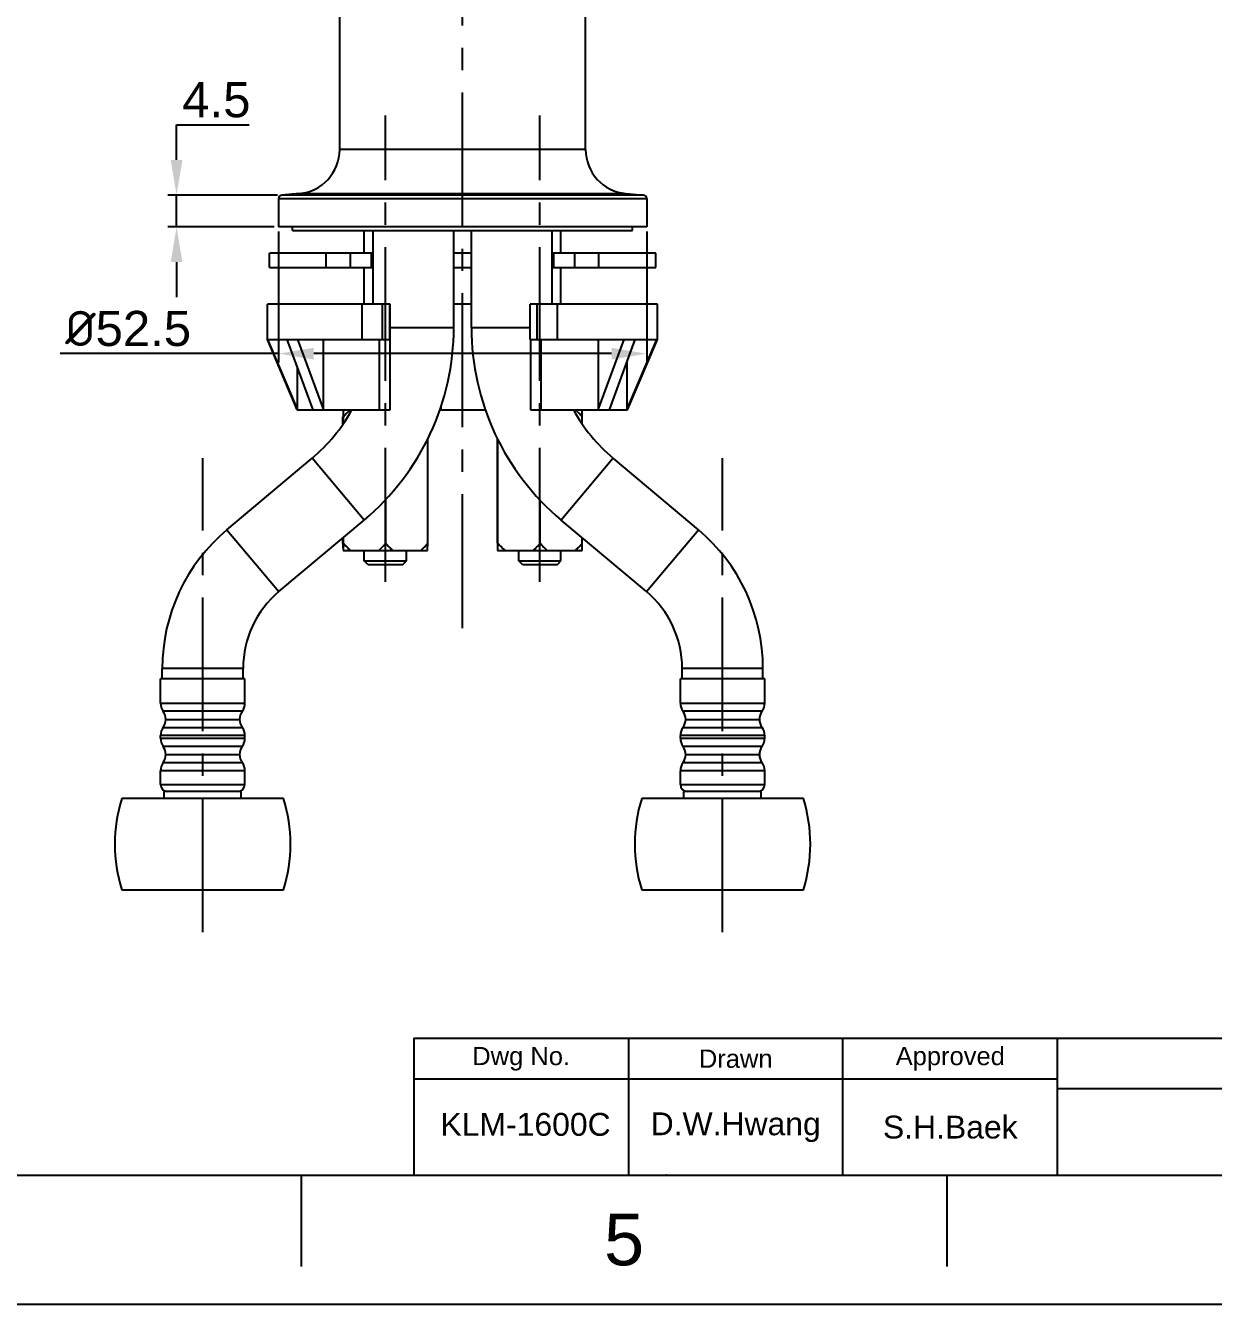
# Model space of a CAD drawing. Extents: x 9520 to 10292, y -16148 to -15602.
# Drawn here: x 9867 to 10036.1, y -16148.1 to -15966.2 of the extents above; entities that cross this region are included whole.
import ezdxf

# ---------------------------------------------------------------- set-up
doc = ezdxf.new("R2010")
doc.units = 0
doc.header["$MEASUREMENT"] = 0
doc.linetypes.add('CENTER2', pattern=[28.575, 19.05, -3.175, 3.175, -3.175])
doc.layers.get('0').update_dxf_attribs({"linetype": 'CONTINUOUS'})
doc.layers.get('DEFPOINTS').update_dxf_attribs({"linetype": 'CONTINUOUS'})
for name, color, linetype in [('CENTER', 1, 'CENTER2'), ('DIM', 2, 'CONTINUOUS'), ('FORM', 7, 'CONTINUOUS'), ('TEXT', 2, 'CONTINUOUS')]:
    doc.layers.add(name, color=color, linetype=linetype)
doc.styles.get("Standard").update_dxf_attribs({"font": 'arial.ttf'})
doc.dimstyles.new('사본 ISO-25', dxfattribs={"dimtxt": 4, "dimasz": 4, "dimexe": 1.25, "dimexo": 0.625, "dimgap": 1, "dimtad": 1, "dimtoh": 1, "dimdec": 1, "dimdsep": 46, "dimtxsty": 'Standard', "dimcen": 2.5, "dimclrd": 3, "dimclre": 3, "dimclrt": 4, "dimadec": 0, "dimazin": 0, "dimtfac": 1, "dimtdec": 1, "dimtmove": 0, "dimatfit": 3, "dimfxl": 1, "dimtfillclr": 4, "dimarcsym": 0})

# ---------------------------------------------------------------- blocks, each defined once
blk = doc.blocks.new('*D24')
at = {"layer": 'DEFPOINTS', "color": 0, "transparency": 16777216}
for p in [(9903.03, -15994.84), (9955.43, -15994.84), (9955.43, -16012.86)]:
    blk.add_point(p, dxfattribs=at)
at = {"layer": 'DIM', "color": 3, "lineweight": -2, "transparency": 16777216}
for p, q in [((9903.03, -15995.47), (9903.03, -16014.11)), ((9955.43, -15995.47), (9955.43, -16014.11)), ((9903.03, -16012.86), (9871.96, -16012.86)), ((9950.43, -16012.86), (9908.03, -16012.86))]:
    blk.add_line(p, q, dxfattribs=at)
at = {"layer": 'DIM', "color": 3, "transparency": 16777216}
for points in [[(9908.03, -16012.03), (9908.03, -16013.7), (9903.03, -16012.86)], [(9950.43, -16012.03), (9950.43, -16013.7), (9955.43, -16012.86)]]:
    blk.add_solid(points, dxfattribs=at)
at = {"layer": 'DIM', "color": 4, "transparency": 16777216, "insert": (9881.62, -16009.31), "char_height": 5, "attachment_point": 5}
blk.add_mtext('{\\fISOCPEUR|b0|i0|c0|p34;%%C}52.5', dxfattribs=at)
blk = doc.blocks.new('*D25')
at = {"layer": 'DEFPOINTS', "color": 0, "transparency": 16777216}
for p in [(9888.51, -15990.3), (9903.49, -15990.3), (9903.03, -15994.84)]:
    blk.add_point(p, dxfattribs=at)
at = {"layer": 'DIM', "color": 3, "lineweight": -2, "transparency": 16777216}
for p, q in [((9888.51, -15985.3), (9888.51, -15980.3)), ((9888.51, -15980.3), (9898.86, -15980.3)), ((9902.86, -15990.3), (9887.26, -15990.3)), ((9888.51, -15994.84), (9888.51, -15990.3)), ((9902.4, -15994.84), (9887.26, -15994.84)), ((9888.51, -15999.84), (9888.51, -16004.84))]:
    blk.add_line(p, q, dxfattribs=at)
at = {"layer": 'DIM', "color": 3, "transparency": 16777216}
for points in [[(9887.68, -15985.3), (9889.35, -15985.3), (9888.51, -15990.3)], [(9887.68, -15999.84), (9889.35, -15999.84), (9888.51, -15994.84)]]:
    blk.add_solid(points, dxfattribs=at)
at = {"layer": 'DIM', "color": 4, "transparency": 16777216, "insert": (9894.18, -15976.76), "char_height": 5, "attachment_point": 5}
blk.add_mtext('4.5', dxfattribs=at)

msp = doc.modelspace()

# ---------------------------------------------------------------- linework, layer by layer
at = {"color": 7, "linetype": 'Continuous'}
for p, q in [((9911.73, -15983.81), (9911.73, -15871.39)), ((9946.73, -15983.81), (9946.73, -15871.39)), ((9946.73, -15983.81), (9911.73, -15983.81)), ((9903.03, -15990.8), (9903.03, -15994.84)), ((9903.03, -15990.8), (9955.43, -15990.8)), ((9905.98, -15990.08), (9903.49, -15990.3)), ((9954.97, -15990.3), (9903.49, -15990.3)), ((9905.98, -15990.08), (9952.48, -15990.08)), ((9952.48, -15990.08), (9954.97, -15990.3)), ((9955.43, -15990.8), (9955.43, -15994.84)), ((9955.43, -15994.84), (9903.03, -15994.84)), ((9905.03, -15995.34), (9905.03, -15994.84)), ((9953.43, -15995.34), (9953.43, -15994.84)), ((9905.03, -15995.34), (9953.43, -15995.34)), ((9915.23, -15998.58), (9915.23, -15995.34)), ((9916.48, -16005.84), (9916.48, -15995.34)), ((9927.98, -16009.14), (9927.98, -15995.34)), ((9930.48, -16009.14), (9930.48, -15995.34)), ((9941.98, -16005.84), (9941.98, -15995.34)), ((9943.23, -15998.58), (9943.23, -15995.34)), ((9901.73, -16000.58), (9901.73, -15998.58)), ((9916.48, -15998.58), (9901.73, -15998.58)), ((9909.82, -16000.58), (9909.82, -15998.58)), ((9913.23, -15998.58), (9913.23, -16000.58)), ((9916.23, -15998.58), (9916.23, -16000.58)), ((9930.48, -15998.58), (9927.98, -15998.58)), ((9956.73, -15998.58), (9941.98, -15998.58)), ((9942.22, -16000.58), (9942.22, -15998.58)), ((9945.22, -16000.58), (9945.22, -15998.58)), ((9948.64, -16000.58), (9948.64, -15998.58)), ((9956.73, -16000.58), (9956.73, -15998.58)), ((9901.73, -16000.58), (9916.48, -16000.58)), ((9915.23, -16005.84), (9915.23, -16000.58)), ((9927.98, -16000.58), (9930.48, -16000.58)), ((9941.98, -16000.58), (9956.73, -16000.58)), ((9943.23, -16005.84), (9943.23, -16000.58)), ((9918.92, -16005.84), (9901.45, -16005.84)), ((9901.45, -16010.84), (9901.45, -16005.84)), ((9914.88, -16005.84), (9914.88, -16010.84)), ((9917.81, -16010.84), (9917.81, -16005.84)), ((9918.82, -16005.84), (9918.82, -16010.84)), ((9918.92, -16020.84), (9918.92, -16005.84)), ((9930.48, -16005.84), (9927.98, -16005.84)), ((9956.95, -16005.84), (9938.82, -16005.84)), ((9938.82, -16010.84), (9938.82, -16005.84)), ((9939.81, -16005.84), (9939.81, -16010.84)), ((9942.74, -16010.84), (9942.74, -16005.84)), ((9956.95, -16010.84), (9956.95, -16005.84)), ((9918.92, -16009.14), (9927.98, -16009.14)), ((9930.48, -16009.14), (9938.82, -16009.14)), ((9901.45, -16010.84), (9918.88, -16010.84)), ((9905.7, -16020.84), (9901.45, -16010.84)), ((9901.47, -16010.84), (9905.73, -16020.84)), ((9907.97, -16020.84), (9904.25, -16010.84)), ((9905.71, -16010.84), (9909.43, -16020.84)), ((9909.43, -16020.84), (9909.43, -16010.84)), ((9917.38, -16020.84), (9917.38, -16010.84)), ((9918.88, -16010.84), (9918.88, -16020.84)), ((9938.82, -16010.84), (9956.95, -16010.84)), ((9938.88, -16010.84), (9938.88, -16020.84)), ((9940.35, -16010.84), (9940.35, -16020.84)), ((9948.54, -16010.84), (9948.54, -16020.84)), ((9948.54, -16020.84), (9952.2, -16010.84)), ((9953.74, -16010.84), (9950.09, -16020.84)), ((9952.62, -16020.84), (9956.88, -16010.84)), ((9952.7, -16020.84), (9956.95, -16010.84)), ((9905.73, -16020.84), (9905.73, -16014.81)), ((9952.62, -16013.89), (9952.62, -16020.84)), ((9926.11, -16020.36), (9926.11, -16020.84)), ((9905.7, -16020.84), (9918.92, -16020.84)), ((9912.2, -16022.85), (9912.2, -16021.84)), ((9912.26, -16022.76), (9912.26, -16021.84)), ((9925.93, -16020.84), (9932.53, -16020.84)), ((9938.88, -16020.84), (9952.7, -16020.84)), ((9946.25, -16022.83), (9946.25, -16021.84)), ((9924.26, -16039.84), (9924.26, -16024.91)), ((9934.21, -16039.84), (9934.21, -16024.93)), ((9934.25, -16039.84), (9934.25, -16025.01)), ((9895.68, -16037.9), (9907.82, -16027.72)), ((9915.21, -16036.53), (9907.82, -16027.72)), ((9950.64, -16027.72), (9943.25, -16036.53)), ((9962.78, -16037.9), (9950.64, -16027.72)), ((9918.3, -16039.84), (9918.3, -16033.53)), ((9940.27, -16039.84), (9940.27, -16033.64)), ((9903.07, -16046.71), (9915.21, -16036.53)), ((9955.39, -16046.71), (9943.25, -16036.53)), ((9895.68, -16037.9), (9903.07, -16046.71)), ((9955.39, -16046.71), (9962.78, -16037.9)), ((9912.2, -16039.84), (9912.2, -16039.05)), ((9912.26, -16039.84), (9912.26, -16039)), ((9946.25, -16039.84), (9946.25, -16039.04)), ((9912.21, -16040.84), (9924.25, -16040.84)), ((9915.23, -16042.34), (9915.23, -16040.84)), ((9915.23, -16042.34), (9921.23, -16042.34)), ((9915.73, -16042.84), (9915.23, -16042.34)), ((9920.73, -16042.84), (9921.23, -16042.34)), ((9921.23, -16042.34), (9921.23, -16040.84)), ((9934.21, -16040.84), (9946.24, -16040.84)), ((9937.23, -16042.34), (9937.23, -16040.84)), ((9937.23, -16042.34), (9943.23, -16042.34)), ((9937.73, -16042.84), (9937.23, -16042.34)), ((9942.73, -16042.84), (9943.23, -16042.34)), ((9943.23, -16042.34), (9943.23, -16040.84)), ((9915.73, -16042.84), (9920.73, -16042.84)), ((9937.73, -16042.84), (9942.73, -16042.84)), ((9897.98, -16057.63), (9886.48, -16057.63)), ((9886.48, -16059.14), (9886.48, -16057.63)), ((9897.98, -16059.14), (9897.98, -16057.63)), ((9971.98, -16057.63), (9960.48, -16057.63)), ((9960.48, -16059.14), (9960.48, -16057.63)), ((9971.98, -16059.14), (9971.98, -16057.63)), ((9898.23, -16059.14), (9886.23, -16059.14)), ((9886.23, -16062.58), (9886.23, -16059.14)), ((9898.23, -16062.58), (9898.23, -16059.14)), ((9972.23, -16059.14), (9960.23, -16059.14)), ((9960.23, -16062.58), (9960.23, -16059.14)), ((9972.23, -16062.58), (9972.23, -16059.14)), ((9886.23, -16062.58), (9898.23, -16062.58)), ((9897.85, -16063.74), (9886.6, -16063.74)), ((9960.23, -16062.58), (9972.23, -16062.58)), ((9971.85, -16063.74), (9960.6, -16063.74)), ((9886.6, -16066.04), (9897.85, -16066.04)), ((9886.98, -16064.89), (9897.48, -16064.89)), ((9960.6, -16066.04), (9971.85, -16066.04)), ((9960.98, -16064.89), (9971.48, -16064.89)), ((9898.23, -16067.2), (9886.23, -16067.2)), ((9886.23, -16067.58), (9886.23, -16067.2)), ((9886.23, -16067.58), (9898.23, -16067.58)), ((9898.23, -16067.58), (9898.23, -16067.2)), ((9972.23, -16067.2), (9960.23, -16067.2)), ((9960.23, -16067.58), (9960.23, -16067.2)), ((9960.23, -16067.58), (9972.23, -16067.58)), ((9972.23, -16067.58), (9972.23, -16067.2)), ((9897.85, -16068.74), (9886.6, -16068.74)), ((9971.85, -16068.74), (9960.6, -16068.74)), ((9886.6, -16071.04), (9897.85, -16071.04)), ((9886.98, -16069.89), (9897.48, -16069.89)), ((9960.6, -16071.04), (9971.85, -16071.04)), ((9960.98, -16069.89), (9971.48, -16069.89)), ((9898.23, -16072.2), (9886.23, -16072.2)), ((9886.23, -16074.14), (9886.23, -16072.2)), ((9898.23, -16074.14), (9898.23, -16072.2)), ((9972.23, -16072.2), (9960.23, -16072.2)), ((9960.23, -16074.14), (9960.23, -16072.2)), ((9972.23, -16074.14), (9972.23, -16072.2)), ((9886.23, -16074.14), (9898.23, -16074.14)), ((9897.73, -16075.14), (9886.73, -16075.14)), ((9886.73, -16076.14), (9886.73, -16075.14)), ((9897.73, -16076.14), (9897.73, -16075.14)), ((9960.23, -16074.14), (9972.23, -16074.14)), ((9971.73, -16075.14), (9960.73, -16075.14)), ((9960.73, -16076.14), (9960.73, -16075.14)), ((9971.73, -16076.14), (9971.73, -16075.14)), ((9903.73, -16076.14), (9880.73, -16076.14)), ((9977.73, -16076.14), (9954.73, -16076.14)), ((9880.73, -16089.14), (9903.73, -16089.14)), ((9954.73, -16089.14), (9977.73, -16089.14))]:
    msp.add_line(p, q, dxfattribs=at)
for centre, radius, start, end in [((9905.43, -15983.81), 6.3, 275, 0), ((9953.03, -15983.81), 6.3, 180, 265), ((9903.53, -15990.8), 0.5, 95, 180), ((9954.93, -15990.8), 0.5, 0, 85), ((9892.23, -16009.14), 35.75, 310, 0), ((9966.23, -16009.14), 35.75, 180, 230), ((9892.23, -16009.14), 24.25, 310, 331.0691), ((10207.21, -16024.71), 295.02, 179.2481, 179.4423), ((9671.24, -16024.09), 241.03, 0.5359, 0.7736), ((9966.23, -16009.14), 24.25, 208.9309, 230), ((9486.87, -16024.71), 459.39, 0.3581, 0.4828), ((9912.23, -16057.63), 25.75, 130, 180), ((9946.23, -16057.63), 25.75, 0, 50), ((10207.14, -16036.97), 294.96, 180.5576, 180.7519), ((9671.14, -16037.58), 241.14, 359.2264, 359.464), ((9629.31, -16036.97), 294.96, 359.2481, 359.4424), ((10393.49, -16036.97), 459.29, 180.3581, 180.4828), ((9558.78, -16037.58), 375.47, 359.5032, 359.6558), ((9486.97, -16036.97), 459.29, 359.5172, 359.6419), ((9912.23, -16057.63), 14.25, 130, 180), ((9946.23, -16057.63), 14.25, 0, 50), ((9888.23, -16062.58), 2, 180, 215.6591), ((9884.98, -16064.91), 2, 0.59, 35.6591), ((9899.48, -16064.91), 2, 144.3409, 179.41), ((9896.23, -16062.58), 2, 324.3409, 0), ((9962.23, -16062.58), 2, 180, 215.6591), ((9958.98, -16064.91), 2, 0.59, 35.6591), ((9973.48, -16064.91), 2, 144.3409, 179.41), ((9970.23, -16062.58), 2, 324.3409, 0), ((9888.23, -16067.2), 2, 144.3409, 180), ((9884.98, -16064.87), 2, 324.3409, 359.41), ((9899.48, -16064.87), 2, 180.59, 215.6591), ((9896.23, -16067.2), 2, 0, 35.6591), ((9962.23, -16067.2), 2, 144.3409, 180), ((9958.98, -16064.87), 2, 324.3409, 359.41), ((9973.48, -16064.87), 2, 180.59, 215.6591), ((9970.23, -16067.2), 2, 0, 35.6591), ((9888.23, -16067.58), 2, 180, 215.6591), ((9896.23, -16067.58), 2, 324.3409, 0), ((9962.23, -16067.58), 2, 180, 215.6591), ((9970.23, -16067.58), 2, 324.3409, 0), ((9884.98, -16069.91), 2, 0.59, 35.6591), ((9899.48, -16069.91), 2, 144.3409, 179.41), ((9958.98, -16069.91), 2, 0.59, 35.6591), ((9973.48, -16069.91), 2, 144.3409, 179.41), ((9888.23, -16072.2), 2, 144.3409, 180), ((9884.98, -16069.87), 2, 324.3409, 359.41), ((9899.48, -16069.87), 2, 180.59, 215.6591), ((9896.23, -16072.2), 2, 0, 35.6591), ((9962.23, -16072.2), 2, 144.3409, 180), ((9958.98, -16069.87), 2, 324.3409, 359.41), ((9973.48, -16069.87), 2, 180.59, 215.6591), ((9970.23, -16072.2), 2, 0, 35.6591), ((9887.23, -16074.14), 1, 180, 270), ((9897.23, -16074.14), 1, 270, 0), ((9961.23, -16074.14), 1, 180, 270), ((9971.23, -16074.14), 1, 270, 0), ((9901.35, -16082.64), 21.63, 162.5077, 197.4923), ((9883.1, -16082.64), 21.63, 342.5077, 17.4923), ((9975.35, -16082.64), 21.63, 162.5077, 197.4923), ((9957.1, -16082.64), 21.63, 342.5077, 17.4923)]:
    msp.add_arc(centre, radius, start, end, dxfattribs=at)
for points, knots in [([(9912.26, -16021.84), (9912.42, -16021.66), (9912.74, -16021.31), (9913.09, -16020.99), (9913.27, -16020.84)], [0, 0, 0, 0, 0.502818, 1, 1, 1, 1]), ([(9945.25, -16020.84), (9945.43, -16020.99), (9945.78, -16021.31), (9946.1, -16021.66), (9946.25, -16021.84)], [0, 0, 0, 0, 0.496994, 1, 1, 1, 1]), ([(9912.26, -16039.84), (9912.42, -16040.02), (9912.74, -16040.37), (9913.09, -16040.69), (9913.27, -16040.84)], [0, 0, 0, 0, 0.502818, 1, 1, 1, 1]), ([(9917.29, -16040.84), (9917.47, -16040.69), (9917.82, -16040.37), (9918.14, -16040.02), (9918.3, -16039.84)], [0, 0, 0, 0, 0.497183, 1, 1, 1, 1]), ([(9918.3, -16039.84), (9918.45, -16040.02), (9918.77, -16040.37), (9919.11, -16040.69), (9919.29, -16040.84)], [0, 0, 0, 0, 0.50305, 1, 1, 1, 1]), ([(9923.27, -16040.84), (9923.45, -16040.69), (9923.79, -16040.37), (9924.11, -16040.02), (9924.26, -16039.84)], [0, 0, 0, 0, 0.496951, 1, 1, 1, 1]), ([(9934.25, -16039.84), (9934.41, -16040.02), (9934.73, -16040.37), (9935.08, -16040.69), (9935.26, -16040.84)], [0, 0, 0, 0, 0.502859, 1, 1, 1, 1]), ([(9939.27, -16040.84), (9939.45, -16040.69), (9939.8, -16040.37), (9940.12, -16040.02), (9940.27, -16039.84)], [0, 0, 0, 0, 0.497142, 1, 1, 1, 1]), ([(9940.27, -16039.84), (9940.43, -16040.02), (9940.75, -16040.37), (9941.09, -16040.69), (9941.27, -16040.84)], [0, 0, 0, 0, 0.503008, 1, 1, 1, 1]), ([(9945.25, -16040.84), (9945.43, -16040.69), (9945.78, -16040.37), (9946.1, -16040.02), (9946.25, -16039.84)], [0, 0, 0, 0, 0.496993, 1, 1, 1, 1])]:
    msp.add_open_spline(points, degree=3, knots=knots, dxfattribs=at)
at = {"layer": 'CENTER'}
for p, q in [((9929.23, -16051.9), (9929.23, -15837.82)), ((9918.23, -16045.32), (9918.23, -15978.96)), ((9940.23, -16045.32), (9940.23, -15978.96)), ((9892.23, -16095.15), (9892.23, -16027.75)), ((9966.23, -16095.15), (9966.23, -16027.75))]:
    msp.add_line(p, q, dxfattribs=at)
at = {"layer": 'FORM'}
for p, q in [((9922.28, -16110.24), (10273.83, -16110.24)), ((9922.28, -16110.24), (9922.28, -16129.74)), ((9952.83, -16110.24), (9952.83, -16129.74)), ((9983.37, -16129.74), (9983.37, -16110.24)), ((10013.91, -16129.74), (10013.91, -16110.24)), ((10013.91, -16116.09), (9922.28, -16116.09)), ((10013.91, -16117.39), (10195.85, -16117.39)), ((9538.7, -16129.74), (10273.83, -16129.74)), ((9906.26, -16129.74), (9906.26, -16142.73)), ((9998.15, -16129.74), (9998.15, -16142.73))]:
    msp.add_line(p, q, dxfattribs=at)
msp.add_lwpolyline([(9520.32, -15602.28), (10292.2, -15602.28), (10292.2, -16148.12), (9520.32, -16148.12)], close=True, dxfattribs=at)
msp.add_point((9958.25, -16129.74), dxfattribs=at)
at = {"layer": 'TEXT'}
msp.add_point((9983.37, -16116.09), dxfattribs=at)

# ---------------------------------------------------------------- texts
at = {"layer": 'FORM', "insert": (9952.21, -16138.93), "char_height": 7.35, "attachment_point": 5}
msp.add_mtext_dynamic_manual_height_columns('5', width=64.98, gutter_width=16.25, heights=[0], dxfattribs=at)
at = {"layer": 'TEXT', "attachment_point": 5}
for s, insert, char_height in [('Dwg No.', (9937.56, -16113.17), 2.599), ('Approved', (9998.64, -16113.17), 2.599), ('Drawn', (9968.1, -16113.17), 2.599), ('KLM-1600C', (9938.19, -16122.52), 3.249), ('D.W.Hwang', (9968.1, -16122.91), 3.249), ('S.H.Baek', (9998.64, -16122.91), 3.249)]:
    msp.add_mtext_dynamic_manual_height_columns(s, width=30.5406, gutter_width=16.25, heights=[0], dxfattribs=dict(at, insert=insert, char_height=char_height))

# ---------------------------------------------------------------- dimensions: what is measured, and where the dimension line sits
at = {"layer": 'DIM', "color": 3}
dim = msp.add_linear_dim(base=(9888.51, -15990.3), p1=(9903.03, -15994.84), p2=(9903.49, -15990.3), angle=90, text='4.5', dimstyle='사본 ISO-25', override={"dimtxt": 5, "dimasz": 5}, dxfattribs=at)
dim.commit()
dim.dimension.update_dxf_attribs({"geometry": '*D25', "text_midpoint": (9894.18, -15976.76)})
dim = msp.add_linear_dim(base=(9955.43, -16012.86), p1=(9903.03, -15994.84), p2=(9955.43, -15994.84), text='{\\fISOCPEUR|b0|i0|c0|p34;%%C}52.5', dimstyle='사본 ISO-25', override={"dimtxt": 5, "dimasz": 5}, dxfattribs=at)
dim.commit()
dim.dimension.update_dxf_attribs({"geometry": '*D24', "text_midpoint": (9881.62, -16012.86), "dimtype": 160})

doc.saveas('drawing.dxf')
